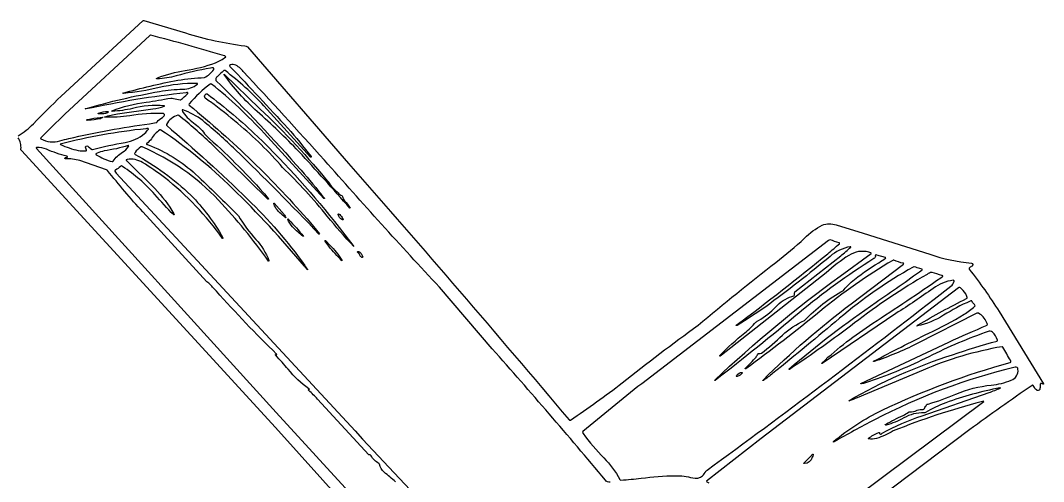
# Model space of a CAD drawing. Header units: metres. Extents: x 0.01 to 9.74, y 3.59 to 13.41.
# Drawn here: x 4.61 to 9.74, y 11.1 to 13.41 of the extents above; entities that cross this region are included whole.
import ezdxf

# ---------------------------------------------------------------- set-up
doc = ezdxf.new("R2010")
doc.units = ezdxf.units.M

msp = doc.modelspace()

# ---------------------------------------------------------------- linework, layer by layer
at = {"layer": 'Layer 1', "color": 0}
for points in [[(4.60031, 12.83429, 0.0576), (4.67692, 12.89399, -0.0121), (4.81558, 13.03233), (5.22579, 13.41062, -0.2049), (5.231, 13.41228), (5.44042, 13.3498, 0.0432), (5.73764, 13.28453, -0.2082), (5.75006, 13.28023), (6.25746, 12.69441, -0.0054), (7.36344, 11.40929, 0.1708), (7.36628, 11.40763, 0.1451), (7.36971, 11.40883, 0.0191), (7.62952, 11.59538, -0.0109), (8.0107, 11.88461, -0.0097), (8.39979, 12.19917, 0.0218), (8.54401, 12.32037, -0.0831), (8.63301, 12.38607, -0.1711), (8.70248, 12.38719), (8.83869, 12.3456), (9.17205, 12.2403, 0.0601), (9.38046, 12.19527, -0.3099), (9.38839, 12.18879, -0.2132), (9.38695, 12.18309, -0.067), (9.3804, 12.17862, 0.1605), (9.36941, 12.1696, 0.2679), (9.36963, 12.16513, -0.0268), (9.51994, 11.95256), (9.74246, 11.59044, -0.289), (9.74195, 11.58854, -0.2888), (9.74001, 11.58818), (9.73584, 11.58994, 0.0831), (9.72961, 11.59214, 0.4859), (9.72558, 11.58775, -0.0517), (9.7247, 11.56667, -0.2745), (9.72067, 11.55807, -0.2745), (9.7112, 11.55749, -0.2178), (9.69662, 11.57174, 0.0603), (9.69049, 11.58257, 0.2156), (9.68848, 11.58363, 0.1289), (9.68532, 11.58258, 0.007), (9.37231, 11.36059), (8.46438, 10.67514, 0.364)], [(7.56882, 11.09683, -0.2625), (7.54531, 11.10802, 0.0068), (6.97774, 11.76656), (6.71314, 12.07481, -0.0066), (6.1362, 12.71121, 0.0063), (5.72935, 13.1556, 0.1573), (5.68506, 13.1902, 0.2364), (5.66023, 13.18588), (5.66038, 13.18492, 0.0965), (5.66399, 13.18063, -0.0051), (5.95203, 12.8722, -0.0211), (6.06941, 12.72956), (6.07006, 12.72797, -0.4208), (6.06846, 12.7265), (6.06708, 12.72711), (5.83288, 12.98386, 0.0429), (5.63847, 13.1608, 0.1679), (5.63518, 13.16205, 0.1677), (5.63232, 13.16073, 0.0164), (5.59788, 13.13044, 0.114), (5.59121, 13.11718, 0.2549), (5.59235, 13.11212, -0.0192), (6.01938, 12.6611, -0.0101), (6.136, 12.52102, -0.2845), (6.13622, 12.51963, -0.2841), (6.13508, 12.51882), (6.13392, 12.51937), (5.83418, 12.84698, 0.0367), (5.57009, 13.09362, 0.3079), (5.5638, 13.09371, 0.0521), (5.45841, 12.99368, 0.4069), (5.4587, 12.98698, -0.0442), (6.06645, 12.39715), (6.11098, 12.34319, -0.2801), (6.11121, 12.34181, -0.2799), (6.11009, 12.34096), (6.10901, 12.3414, 0.0108), (5.6904, 12.76364, 0.0218), (5.52594, 12.90996, 0.0807), (5.42557, 12.96474, 0.2409), (5.42333, 12.96438, 0.259), (5.42281, 12.96218, 0.0776), (5.42847, 12.95008, 0.081), (5.48773, 12.89298, -0.0817), (5.54136, 12.83657), (5.54136, 12.83657, -0.0288), (5.82904, 12.54984, -0.0055), (5.85432, 12.51955, -0.1437), (5.85548, 12.51699, -0.5048), (5.85441, 12.51601), (5.85336, 12.51645), (5.56867, 12.7948, 0.0202), (5.40584, 12.9362, 0.2174), (5.4009, 12.93735, 0.1864), (5.34417, 12.89129, 0.2627), (5.34412, 12.88717, -0.0156), (5.75118, 12.516, -0.0457), (6.03791, 12.18408), (6.03951, 12.18056, -0.3145), (6.03836, 12.17907, -0.3144), (6.03656, 12.17964, 0.0253), (5.67393, 12.57213, 0.0435), (5.31632, 12.86292, 0.2493), (5.31129, 12.86372, 0.1184), (5.26876, 12.81938, -0.0826), (5.24524, 12.79526, 0.2229), (5.24397, 12.79308, 0.2725), (5.24528, 12.79119, 0.0444), (5.25185, 12.7886, -0.0998), (5.49044, 12.64082, -0.0108), (5.7047, 12.43305, 0.0466), (5.79313, 12.31393, -0.0894), (5.85785, 12.20889, -0.1076), (5.85822, 12.20577, -0.5529), (5.85658, 12.20486, 0.0353), (5.60505, 12.51158, 0.102), (5.22182, 12.77864, 0.2234), (5.21637, 12.77865, 0.0971), (5.18642, 12.75022, 0.0834), (5.18472, 12.7445, 0.252), (5.18677, 12.74089, -0.0671), (5.46575, 12.53621, -0.0709), (5.6264, 12.32295), (5.62743, 12.31975, -0.2836), (5.627, 12.31881, -0.2832), (5.62597, 12.31878, 0.0687), (5.33503, 12.62432, 0.0269), (5.22393, 12.70013, 0.1828), (5.14636, 12.71526), (5.14281, 12.71414, 0.4946), (5.14318, 12.7097), (5.28505, 12.56946, -0.067), (5.38116, 12.4422), (5.3825, 12.43881, -0.2993), (5.38189, 12.43757, -0.2993), (5.38051, 12.43765, -0.0108), (5.286, 12.53898, 0.0697), (5.12398, 12.67979, 0.0602), (5.11831, 12.68264, 0.2085), (5.11584, 12.68229, 0.0798), (5.11353, 12.67967, -0.0859), (5.08839, 12.66251, 0.3469), (5.08449, 12.65661, 0.111), (5.09214, 12.64709), (6.28972, 11.35493), (6.32782, 11.31367), (7.14896, 10.43922, 0.3506)], [(3.85373, 8.71217), (5.25996, 9.78244), (6.46014, 10.71262, 0.042), (6.47096, 10.7215, 0.2201), (6.47184, 10.72427, 0.1092), (6.47008, 10.72735), (5.89027, 11.37166), (4.61658, 12.76089, -0.2402), (4.61404, 12.7674, 0.1891), (4.60014, 12.82459, -0.1288)], [(6.49311, 11.09886, 0.0059), (6.43579, 11.14725, -0.1574), (6.41289, 11.18701, 0.2003), (6.40937, 11.19091, -0.1157), (6.37019, 11.22983, 0.0587), (6.36532, 11.23461, 0.2098), (6.36138, 11.23467, -0.1987), (6.35859, 11.23454), (6.10241, 11.51407, 0.0112), (6.05797, 11.55698), (6.05523, 11.56026, -0.2689), (6.05586, 11.56177, -0.2687), (6.05749, 11.56198), (6.0593, 11.56176, 0.2888), (6.06062, 11.56254, 0.2885), (6.06048, 11.56407, 0.0912), (6.05838, 11.56586, -0.0753), (5.95446, 11.66363, 0.0132), (5.89206, 11.7336, -0.1899), (5.89091, 11.7364, -0.4424), (5.89229, 11.73734), (5.89479, 11.7369, 0.4445), (5.89727, 11.73848), (5.89657, 11.73982, -0.0191), (5.5944, 12.0555, 0.0058), (5.55679, 12.0959), (5.54726, 12.10159), (5.22485, 12.45282, -0.0162), (5.04867, 12.66045, 0.1186), (5.04314, 12.66346), (4.90978, 12.70952, 0.0668), (4.83651, 12.71907, -0.522), (4.83552, 12.72224, -0.1355), (4.83851, 12.72454), (4.84078, 12.72522), (4.84502, 12.72661, 0.5223), (4.84749, 12.73, 0.1715), (4.84501, 12.73121, -0.0411), (4.74304, 12.76621, 0.1163), (4.69333, 12.7757), (4.692, 12.7752, 0.4627), (4.69276, 12.77064), (5.89354, 11.44689), (6.51478, 10.76898)], [(8.42752, 10.74269), (9.44271, 11.50113, 0.2901), (9.4428, 11.50254, 0.29), (9.44156, 11.50322, 0.068), (9.43044, 11.50062, 0.0302), (8.98866, 11.35428), (8.98866, 11.35428, -0.0445), (8.90543, 11.31624, -0.1281), (8.86551, 11.31442), (8.86286, 11.31547, -0.4828), (8.86275, 11.31707, -0.0353), (8.91589, 11.34624), (8.91916, 11.34716, -0.4372), (8.92051, 11.34517, 0.3314), (8.92183, 11.33918, 0.3314), (8.92794, 11.33874, 0.0368), (8.93372, 11.34335, -0.0418), (9.13341, 11.43073), (9.46953, 11.54647, 0.008), (9.5259, 11.56851), (9.52618, 11.56905), (9.52582, 11.56953, 0.1345), (9.52333, 11.56987, 0.0397), (9.25263, 11.49563, 0.0408), (9.14985, 11.44614, -0.1315), (9.14437, 11.44531, 0.1346), (9.04149, 11.41916, -0.0648), (8.95343, 11.38383, -0.1126), (8.95023, 11.38397, -0.5146), (8.94929, 11.38633, -0.0325), (9.03889, 11.43145, 0.0395), (9.06571, 11.44876, -0.1952), (9.07102, 11.45015, 0.1388), (9.10835, 11.45763, -0.0671), (9.13821, 11.46238, 0.2467), (9.1451, 11.46682, -0.0205), (9.15625, 11.48499, -0.1567), (9.16383, 11.48918, 0.036), (9.30281, 11.53926, -0.0733), (9.48063, 11.58401, 0.0661), (9.58061, 11.60804, 0.3484), (9.61444, 11.66355, 0.2733), (9.61001, 11.67267, 0.2733), (9.59988, 11.67318, 0.062), (8.89436, 11.40927, 0.0111), (8.69243, 11.29971), (8.6892, 11.29868, -0.2818), (8.68827, 11.2996, -0.2821), (8.68867, 11.30086, -0.0609), (8.9332, 11.45793, -0.0444), (9.57491, 11.69737), (9.57842, 11.69904, 0.3099), (9.57921, 11.70142, 0.0686), (9.57624, 11.70819, 0.0209), (9.53813, 11.77361, 0.2276), (9.53441, 11.77622, 0.0593), (9.13871, 11.65958), (8.80828, 11.52028, -0.0075), (8.76821, 11.50486, -0.1592), (8.76573, 11.50481), (8.76535, 11.50534), (8.76564, 11.50591, -0.0522), (9.28626, 11.73645, -0.0112), (9.50928, 11.80508, 0.4371), (9.51138, 11.80966, 0.1088), (9.48624, 11.84945, 0.1423), (9.47483, 11.85519, 0.0775), (9.46942, 11.85407, 0.034), (9.16656, 11.72616, -0.0349), (8.86936, 11.60141, -0.022), (8.82934, 11.58995, -0.1803), (8.82704, 11.59054, -0.449), (8.82709, 11.5918), (9.26684, 11.79937, -0.008), (9.45944, 11.88427, 0.2544), (9.46086, 11.8872, 0.0676), (9.45634, 11.89974, 0.1803), (9.41665, 11.94405, 0.2164), (9.40839, 11.94399), (9.10534, 11.7902, -0.0345), (8.89324, 11.70211, -0.1524), (8.89065, 11.70211), (8.89025, 11.70265), (8.89053, 11.70326, -0.0085), (9.16656, 11.8442, 0.0259), (9.34451, 11.93902, 0.0359), (9.39795, 11.97902, 0.3732), (9.39881, 11.98461, 0.0804), (9.38936, 11.99455, -0.1678), (9.38429, 12.00357), (9.38375, 12.00544, 0.3465), (9.38145, 12.00652, 0.0798), (9.37464, 12.00454, 0.0425), (9.24162, 11.93415, -0.0843), (9.10964, 11.88037, -0.1446), (9.10719, 11.88046, -0.549), (9.10711, 11.88192, -0.0372), (9.11394, 11.88616, -0.0151), (9.35666, 12.01832, 0.3309), (9.3599, 12.0236, 0.0766), (9.35222, 12.04149, 0.0869), (9.32549, 12.07254, 0.4153), (9.31642, 12.07123), (8.32607, 11.31625), (8.05175, 11.10309, 0.2711), (8.06388, 11.09429, 0.0502)]]:
    msp.add_lwpolyline(points, format="xyb", dxfattribs=at)
for points in [[(5.26097, 13.3371), (4.83435, 12.94218, 0.0117), (4.71411, 12.82361, 0.1325), (4.71326, 12.82076, 0.2269), (4.71473, 12.8188, 0.2159), (4.80993, 12.80954, -0.0058), (4.85434, 12.82041, -0.0221), (5.2599, 12.89442, 0.0175), (5.29326, 12.90018, 0.1535), (5.29711, 12.90346, -0.1179), (5.32385, 12.92577, 0.1469), (5.33357, 12.9382, 0.2611), (5.33307, 12.94287, 0.1941), (5.32861, 12.94509, 0.05), (5.15983, 12.93433, -0.0523), (5.03415, 12.92745), (5.0339, 12.92791), (5.0342, 12.92834, -0.0458), (5.09872, 12.94408), (5.27658, 12.96886, 0.0417), (5.33326, 12.98271, 0.2768), (5.33367, 12.98341, 0.277), (5.33325, 12.9841, 0.0903), (5.17378, 12.97125, -0.0484), (5.07272, 12.95656, -0.167), (5.07041, 12.95743, -0.3182), (5.07026, 12.95827, -0.1655), (5.07132, 12.95936, -0.0609), (5.24321, 13.00247, 0.0073), (5.3655, 13.02307, -0.1043), (5.37942, 13.02039), (5.41225, 13.01425, 0.1842), (5.41508, 13.01487, 0.049), (5.44936, 13.04398, 0.126), (5.45146, 13.04878, 0.3681), (5.45024, 13.05061, 0.0619), (5.44299, 13.0502, 0.0241), (4.94119, 12.96848, -0.1266), (4.93673, 12.9689), (4.93637, 12.96936), (4.93664, 12.96987, -0.0255), (5.31, 13.05664, -0.0408), (5.42666, 13.06795, 0.1789), (5.49952, 13.09308, 0.297), (5.49939, 13.09543, 0.2971), (5.4972, 13.09626, 0.0617), (5.30723, 13.07555, -0.0364), (5.12974, 13.04673), (5.12559, 13.04716), (5.12559, 13.04745, -0.0247), (5.40161, 13.11263, -0.0281), (5.53504, 13.12577, 0.102), (5.5812, 13.16607, 0.1042), (5.58239, 13.1695, 0.3653), (5.57764, 13.1746, 0.0558), (5.56556, 13.17378, 0.0247), (5.39336, 13.13413, -0.0479), (5.29787, 13.11947), (5.29514, 13.11973, -0.4983), (5.29504, 13.12117, -0.1255), (5.2995, 13.12419, -0.0583), (5.43772, 13.16122, 0.0501), (5.59059, 13.20038, 0.0706), (5.64126, 13.22986, 0.4197), (5.63454, 13.23519, 0.0097), (5.26624, 13.33796, 0.2143), (5.26097, 13.3371)], [(6.16298, 12.59298, 0.0675), (6.20563, 12.54725, 0.1765), (6.22339, 12.53413, -0.2877), (6.22752, 12.52958, 0.1419), (6.23701, 12.50845, -0.0905), (6.26458, 12.47124), (6.26445, 12.47082), (6.26401, 12.47082, 0.0068), (6.00775, 12.75583, 0.0186), (5.79927, 12.95589, -0.0589), (5.63302, 13.14164, -0.3226), (5.63307, 13.14272, -0.3226), (5.6341, 13.14302), (5.81319, 12.96978, -0.032), (6.16298, 12.59298)], [(5.56581, 13.00448, -0.0758), (5.53814, 13.02213, -0.3444), (5.5398, 13.0415, -0.5387), (5.54776, 13.04416, -0.0312), (5.80136, 12.83008, -0.0342), (6.20993, 12.37484), (6.28357, 12.27935, -0.0172), (6.15056, 12.4305, 0.0332), (5.92681, 12.67496, 0.0439), (5.70184, 12.89495, 0.012), (5.56581, 13.00448)], [(5.01011, 12.94432, -0.0563), (5.00343, 12.94457), (5.00238, 12.94508, -0.3836), (5.00235, 12.94692), (5.00338, 12.94782, -0.0741), (5.05018, 12.95569, -0.5247), (5.0511, 12.95256, -0.12), (5.04828, 12.94963, -0.1252), (5.01011, 12.94432)], [(4.95179, 12.91211, -0.0439), (4.94514, 12.91142, -0.3712), (4.9437, 12.91301, -0.3713), (4.94507, 12.91468, -0.0769), (4.94915, 12.91647, -0.0166), (5.01244, 12.92567), (5.02196, 12.9271, -0.4997), (5.02285, 12.92629, -0.1377), (5.02154, 12.92435, -0.0934), (5.0126, 12.91981, -0.0507), (4.95179, 12.91211)], [(5.24048, 12.86912, 0.0377), (4.8116, 12.79263, 0.4246), (4.81148, 12.79177, 0.1324), (4.81341, 12.79034, 0.0483), (4.90148, 12.76006, 0.0613), (4.94143, 12.75901, 0.3281), (4.9439, 12.76144), (4.93892, 12.77702, -0.5513), (4.94439, 12.78298, -0.143), (4.96202, 12.77221), (4.96799, 12.76681, 0.1637), (4.97245, 12.7658, -0.0185), (5.13764, 12.80071, 0.1235), (5.23462, 12.84515, 0.0711), (5.25344, 12.86793, 0.4672), (5.2515, 12.87022, 0.0569), (5.24048, 12.86912)], [(5.07215, 12.70434, 0.3303), (5.07739, 12.70712, -0.12), (5.12382, 12.7512, 0.1131), (5.15402, 12.77986, 0.1502), (5.15471, 12.78288, 0.4533), (5.15274, 12.78465, -0.032), (5.03218, 12.75808, 0.0641), (4.99638, 12.74681, 0.1037), (4.99032, 12.74298, 0.3467), (4.98992, 12.74091, 0.1064), (4.99206, 12.73908, 0.0748), (5.07215, 12.70434)], [(5.88568, 12.48324, -0.0742), (5.88283, 12.49537, -0.2758), (5.88334, 12.49637, -0.2757), (5.88447, 12.4964), (5.93366, 12.43889, -0.0891), (5.94262, 12.42394, -0.4369), (5.94221, 12.42337, -0.1716), (5.9407, 12.4237, -0.0202), (5.93231, 12.43077, -0.1086), (5.88568, 12.48324)], [(5.95209, 12.41622, -0.2943), (5.95226, 12.41742, -0.2939), (5.95342, 12.41776, -0.0538), (5.95804, 12.41325, -0.0235), (6.031, 12.32971), (6.03108, 12.32921), (6.03065, 12.32895, -0.0522), (5.97692, 12.37757, -0.0923), (5.95209, 12.41622)], [(6.21317, 12.43977, -0.0518), (6.22926, 12.41851), (6.23007, 12.41735, -0.5359), (6.22942, 12.41286, -0.1223), (6.22623, 12.41328, -0.2252), (6.20486, 12.4399, -0.4268), (6.20751, 12.44218, -0.1297), (6.21317, 12.43977)], [(6.13908, 12.30905), (6.13928, 12.3094), (6.14002, 12.30929, -0.0611), (6.14286, 12.30698), (6.16277, 12.28574, -0.0773), (6.22343, 12.2101, -0.1529), (6.22398, 12.20772), (6.22347, 12.20731), (6.22286, 12.20756, -0.0122), (6.15793, 12.28025, -0.0569), (6.13908, 12.30905)], [(8.54431, 11.90856, -0.0754), (8.73863, 12.05881, -0.0149), (8.77768, 12.09965, -0.0441), (8.91658, 12.19746, 0.0211), (8.95072, 12.2206, 0.516), (8.94967, 12.22308), (8.90578, 12.23628, 0.4959), (8.89893, 12.23316), (8.8993, 12.22965, -0.2865), (8.89137, 12.21825, 0.0322), (8.51654, 11.94599, -0.01), (8.09575, 11.60737, -0.5126), (8.09337, 11.60796), (8.09363, 11.60871, -0.0317), (8.7221, 12.13027), (8.87828, 12.24347), (8.87846, 12.24452, 0.2254), (8.87723, 12.2466, 0.0844), (8.8665, 12.25095, 0.2084), (8.76657, 12.23439, 0.0469), (8.65259, 12.14701), (8.12808, 11.73465), (8.12088, 11.72937, -0.5755), (8.11847, 11.7303, -0.147), (8.11976, 11.73283, -0.0308), (8.2441, 11.84557, 0.0372), (8.29965, 11.89962, -0.0635), (8.31379, 11.90776, 0.0745), (8.39995, 11.97643, -0.1232), (8.48023, 12.02889), (8.48964, 12.03129, 0.2249), (8.49258, 12.0335, 0.107), (8.49326, 12.039, -0.165), (8.49581, 12.05159), (8.72527, 12.23196, 0.0193), (8.77564, 12.27596, 0.42), (8.7756, 12.2777, 0.1621), (8.77321, 12.27789, 0.134), (8.67193, 12.22911, -0.0163), (8.34965, 11.97719, -0.0208), (8.20603, 11.88346), (8.20286, 11.8823, -0.2843), (8.20193, 11.88276, -0.2842), (8.20193, 11.8838, 0.0088), (8.66092, 12.24286, 0.0051), (8.71941, 12.29308, 0.5671), (8.71763, 12.29746, 0.0115), (8.67209, 12.31161, 0.2088), (8.66442, 12.30941), (7.72726, 11.59111, 0.0058), (7.43164, 11.35146, 0.3991), (7.43358, 11.34113, 0.0401), (7.53832, 11.21895, -0.0674), (7.6178, 11.11118, 0.2702), (7.62349, 11.1072, 0.0106), (7.72452, 11.11701, -0.0284), (7.89684, 11.1298, -0.0652), (7.983, 11.11865, 0.233), (8.03285, 11.12825, 0.0766), (8.0483, 11.15178, -0.087), (8.0553, 11.15753, 0.0075), (9.19452, 12.01568), (9.27813, 12.07998, 0.1822), (9.29392, 12.10457, 0.4602), (9.28994, 12.10936, 0.1395), (9.18891, 12.06841, -0.0114), (9.00247, 11.94306), (8.63222, 11.69298, -0.3146), (8.63079, 11.69323, -0.3149), (8.63054, 11.69467), (8.63178, 11.69625, -0.043), (8.88594, 11.89374, 0.0059), (9.22769, 12.12236), (9.23503, 12.12784, 0.1196), (9.23694, 12.13049, 0.324), (9.23663, 12.13178, 0.0989), (9.23239, 12.13355, 0.0181), (9.18327, 12.14838, 0.1768), (9.15821, 12.13933, 0.0323), (8.79436, 11.89547, -0.017), (8.46836, 11.66271, -0.4925), (8.46572, 11.66349), (8.466, 11.66439, -0.0288), (8.9027, 11.99921, 0.005), (9.13428, 12.16245, 0.4924), (9.13313, 12.16534), (9.12208, 12.16797, 0.0311), (9.09437, 12.17669, 0.1197), (9.08888, 12.17584, 0.0471), (8.71936, 11.9189, -0.0057), (8.38581, 11.64346, -0.0089), (8.33769, 11.60709, -0.5733), (8.33526, 11.608), (8.3357, 11.60913, -0.0334), (8.77758, 11.99146), (9.03958, 12.191, 0.1392), (9.04114, 12.1933, 0.384), (9.03992, 12.19484, -0.0417), (8.99159, 12.20991, 0.1368), (8.98611, 12.20891, 0.0378), (8.62131, 11.95358, -0.0155), (8.24882, 11.66537, -0.5693), (8.24622, 11.66642, -0.1562), (8.24749, 11.669, 0.0268), (8.30105, 11.72454, 0.0228), (8.31098, 11.74033, -0.2744), (8.31525, 11.74294, 0.2179), (8.32775, 11.74428, 0.0334), (8.433, 11.83395, -0.0848), (8.54431, 11.90856)], [(6.32755, 12.23068, -0.1537), (6.32799, 12.22511, -0.265), (6.32661, 12.2237, -0.1508), (6.32421, 12.224, -0.1484), (6.31343, 12.23607, 0.1114), (6.30358, 12.24906), (6.30255, 12.25015, -0.483), (6.30336, 12.25322, -0.1716), (6.30832, 12.25334, -0.2244), (6.32755, 12.23068)], [(6.04176, 12.17827, -0.0158), (6.05117, 12.16493, -0.1616), (6.05179, 12.16298), (6.05171, 12.16245), (6.05158, 12.16241, -0.0331), (6.03999, 12.17553, -0.1755), (6.03923, 12.17784, -0.5423), (6.04092, 12.1789), (6.04176, 12.17827)], [(8.20512, 11.63325, -0.3053), (8.23015, 11.64791, -0.534), (8.23081, 11.6436, -0.0753), (8.22111, 11.63438, -0.0603), (8.20587, 11.62673, -0.1184), (8.20279, 11.62636, -0.4052), (8.20176, 11.62767), (8.20221, 11.6289), (8.20512, 11.63325)], [(8.58263, 11.22184, -0.3199), (8.54313, 11.19045, -0.1447), (8.54069, 11.19101, -0.418), (8.54071, 11.19275, 0.0449), (8.57989, 11.23304, -0.1041), (8.58521, 11.23824, -0.3816), (8.58666, 11.2378, -0.1891), (8.58712, 11.23505, -0.0289), (8.58263, 11.22184)]]:
    msp.add_lwpolyline(points, format="xyb", close=True, dxfattribs=at)

doc.saveas('drawing.dxf')
